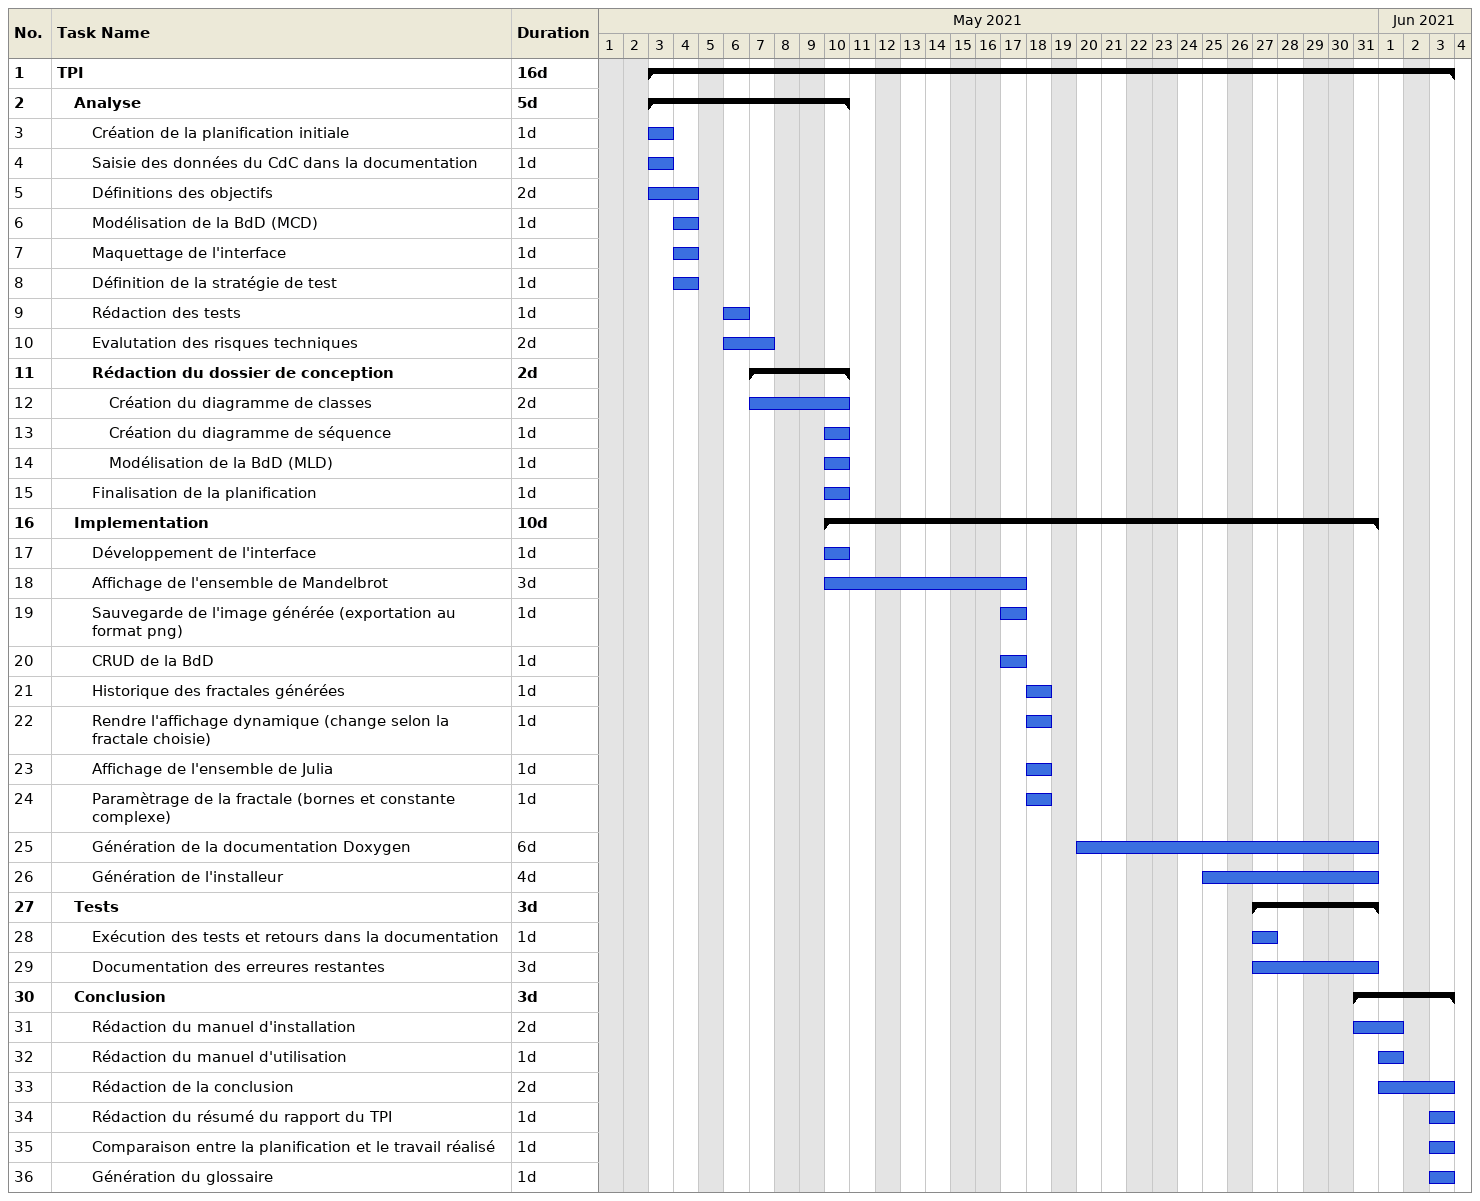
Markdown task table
| ID | Level | Task | Duration | Start | Finish |
|---|---|---|---|---|---|
| 1 | 1 | **TPI** | 16d | 2021-05-03 | 2021-06-03 |
| 2 | 2 | **Analyse** | 5d | 2021-05-03 | 2021-05-10 |
| 3 | 3 | Création de la planification initiale | 1d | 2021-05-03 | 2021-05-03 |
| 4 | 3 | Saisie des données du CdC dans la documentation | 1d | 2021-05-03 | 2021-05-03 |
| 5 | 3 | Définitions des objectifs | 2d | 2021-05-03 | 2021-05-04 |
| 6 | 3 | Modélisation de la BdD (MCD) | 1d | 2021-05-04 | 2021-05-04 |
| 7 | 3 | Maquettage de l'interface | 1d | 2021-05-04 | 2021-05-04 |
| 8 | 3 | Définition de la stratégie de test | 1d | 2021-05-04 | 2021-05-04 |
| 9 | 3 | Rédaction des tests | 1d | 2021-05-06 | 2021-05-06 |
| 10 | 3 | Evalutation des risques techniques | 2d | 2021-05-06 | 2021-05-07 |
| 11 | 3 | **Rédaction du dossier de conception** | 2d | 2021-05-07 | 2021-05-10 |
| 12 | 4 | Création du diagramme de classes | 2d | 2021-05-07 | 2021-05-10 |
| 13 | 4 | Création du diagramme de séquence | 1d | 2021-05-10 | 2021-05-10 |
| 14 | 4 | Modélisation de la BdD (MLD) | 1d | 2021-05-10 | 2021-05-10 |
| 15 | 3 | Finalisation de la planification | 1d | 2021-05-10 | 2021-05-10 |
| 16 | 2 | **Implementation** | 10d | 2021-05-10 | 2021-05-31 |
| 17 | 3 | Développement de l'interface | 1d | 2021-05-10 | 2021-05-10 |
| 18 | 3 | Affichage de l'ensemble de Mandelbrot | 3d | 2021-05-10 | 2021-05-17 |
| 19 | 3 | Sauvegarde de l'image générée (exportation au format png) | 1d | 2021-05-17 | 2021-05-17 |
| 20 | 3 | CRUD de la BdD | 1d | 2021-05-17 | 2021-05-17 |
| 21 | 3 | Historique des fractales générées | 1d | 2021-05-18 | 2021-05-18 |
| 22 | 3 | Rendre l'affichage dynamique (change selon la fractale choisie) | 1d | 2021-05-18 | 2021-05-18 |
| 23 | 3 | Affichage de l'ensemble de Julia | 1d | 2021-05-18 | 2021-05-18 |
| 24 | 3 | Paramètrage de la fractale (bornes et constante complexe) | 1d | 2021-05-18 | 2021-05-18 |
| 25 | 3 | Génération de la documentation Doxygen | 6d | 2021-05-20 | 2021-05-31 |
| 26 | 3 | Génération de l'installeur | 4d | 2021-05-25 | 2021-05-31 |
| 27 | 2 | **Tests** | 3d | 2021-05-27 | 2021-05-31 |
| 28 | 3 | Exécution des tests et retours dans la documentation | 1d | 2021-05-27 | 2021-05-27 |
| 29 | 3 | Documentation des erreures restantes | 3d | 2021-05-27 | 2021-05-31 |
| 30 | 2 | **Conclusion** | 3d | 2021-05-31 | 2021-06-03 |
| 31 | 3 | Rédaction du manuel d'installation | 2d | 2021-05-31 | 2021-06-01 |
| 32 | 3 | Rédaction du manuel d'utilisation | 1d | 2021-06-01 | 2021-06-01 |
| 33 | 3 | Rédaction de la conclusion | 2d | 2021-06-01 | 2021-06-03 |
| 34 | 3 | Rédaction du résumé du rapport du TPI | 1d | 2021-06-03 | 2021-06-03 |
| 35 | 3 | Comparaison entre la planification et le travail réalisé | 1d | 2021-06-03 | 2021-06-03 |
| 36 | 3 | Génération du glossaire | 1d | 2021-06-03 | 2021-06-03 |
